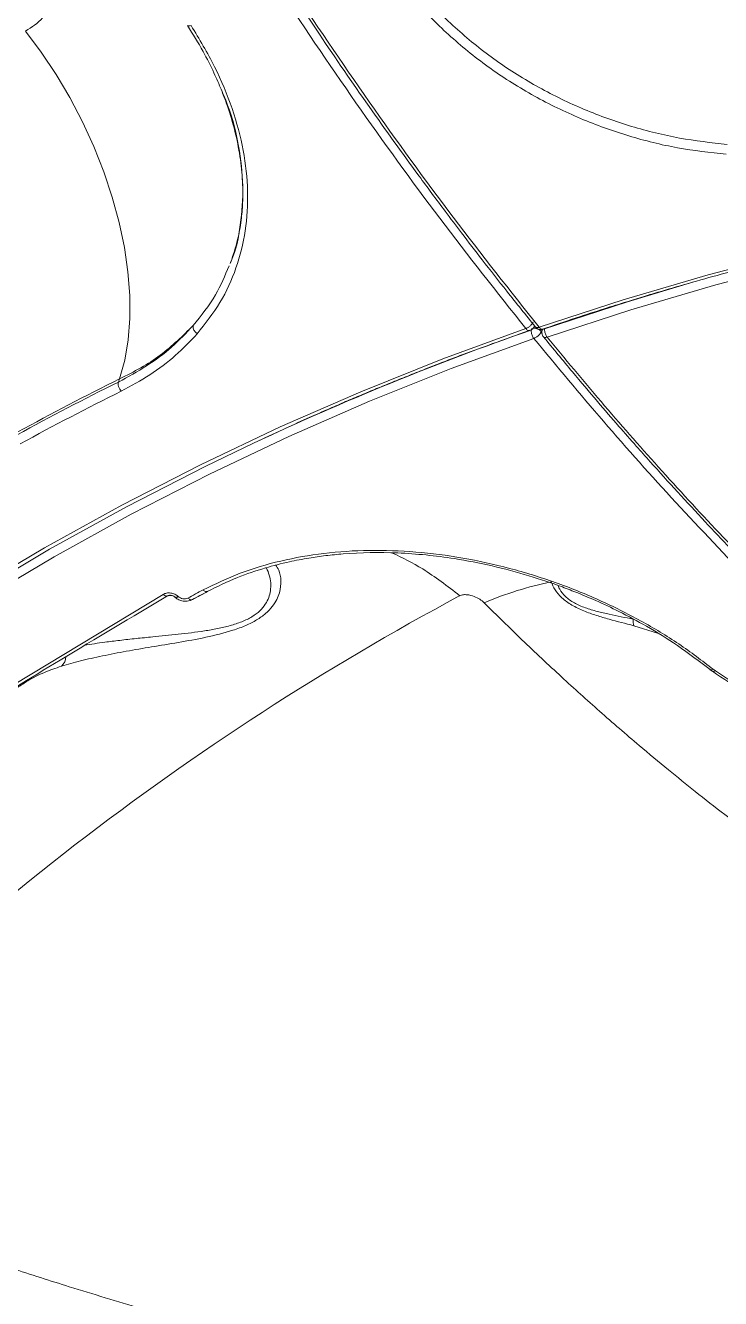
# Model space of a CAD drawing. Header units: millimetres. Extents: x -5609 to 5139, y -3980 to 3221.
# Drawn here: x 2203.7 to 2301.1, y 654.7 to 833 of the extents above; entities that cross this region are included whole.
import ezdxf

# ---------------------------------------------------------------- set-up
doc = ezdxf.new("R2010")
doc.units = ezdxf.units.MM
doc.layers.add('DIKOM_ОБЪЕКТ', color=7, linetype='Continuous')
doc.layers.add('DIKOM_РАЗМЕР_ОБЪЕКТА', color=7, linetype='Continuous')

# ---------------------------------------------------------------- blocks, each defined once
blk = doc.blocks.new('A$Cc336a1e3')
at = {"color": 7, "linetype": 'Continuous', "lineweight": 15}
for p, q in [((5052.68, 2072.82), (5052.56, 2072.57)), ((5095.95, 2063.21), (5096.16, 2063.02)), ((5096.33, 2063.34), (5096.3, 2063.26)), ((5037.08, 2056.41), (5036.92, 2055.96)), ((5049.46, 2026.67), (5049.43, 2026.65)), ((5015.61, 2009.61), (5043.18, 2026.23)), ((5043.79, 2026.03), (5043.87, 2026.05)), ((5044.79, 2025.87), (5044.81, 2025.86)), ((5045.28, 2025.94), (5045.3, 2025.93)), ((5047.3, 2025.51), (5049.43, 2026.65)), ((5119.77, 2015.73), (5120.12, 2015.48)), ((5120.12, 2015.48), (5120.14, 2015.46)), ((5120.51, 2015.55), (5120.26, 2015.74)), ((5120.55, 2015.53), (5120.51, 2015.55))]:
    blk.add_line(p, q, dxfattribs=at)
at = {"color": 8, "linetype": 'Continuous', "lineweight": 15}
for p, q in [((5096.28, 2063.32), (5096.16, 2063.02)), ((5049.43, 2026.65), (5049.41, 2026.64)), ((5109.12, 2021.85), (5112.45, 2020.81))]:
    blk.add_line(p, q, dxfattribs=at)
at = {"color": 7, "linetype": 'Continuous', "lineweight": 15, "flags": 128}
for points in [[(5037.08, 2056.41), (5037.8, 2059.02), (5038.27, 2061.86), (5038.51, 2064.88), (5038.5, 2068.07), (5038.24, 2071.39), (5037.75, 2074.81), (5037.02, 2078.31), (5036.06, 2081.85), (5034.88, 2085.4), (5033.49, 2088.93), (5031.9, 2092.39), (5030.13, 2095.78), (5028.19, 2099.04), (5026.1, 2102.16), (5023.89, 2105.09)], [(5359.29, 2067.58), (5346.5, 2071.05), (5333.69, 2074.17), (5320.85, 2076.92), (5308, 2079.31), (5295.15, 2081.33), (5282.3, 2082.98), (5269.47, 2084.27), (5256.66, 2085.19), (5243.87, 2085.74), (5231.13, 2085.92), (5218.43, 2085.73), (5205.79, 2085.17), (5193.22, 2084.24), (5180.71, 2082.94), (5168.28, 2081.28), (5155.95, 2079.25), (5143.7, 2076.85), (5131.57, 2074.09), (5119.54, 2070.96), (5107.64, 2067.48), (5095.86, 2063.64)], [(5359.62, 2066.19), (5346.87, 2069.65), (5334.09, 2072.76), (5321.3, 2075.5), (5308.49, 2077.88), (5295.67, 2079.89), (5282.87, 2081.55), (5270.07, 2082.83), (5257.3, 2083.74), (5244.55, 2084.29), (5231.85, 2084.47), (5219.19, 2084.28), (5206.59, 2083.72), (5194.05, 2082.8), (5181.58, 2081.5), (5169.19, 2079.84), (5156.89, 2077.82), (5144.69, 2075.43), (5132.58, 2072.67), (5120.6, 2069.56), (5108.73, 2066.09), (5096.98, 2062.26)], [(5094, 2063.45), (5082.37, 2059.21), (5070.89, 2054.61), (5059.57, 2049.67), (5048.4, 2044.38), (5037.4, 2038.74), (5026.57, 2032.77), (5015.92, 2026.46), (5005.46, 2019.83), (4995.19, 2012.86), (4985.13, 2005.58), (4975.27, 1997.97), (4965.62, 1990.06), (4956.2, 1981.84), (4947, 1973.31), (4938.04, 1964.49), (4929.32, 1955.38), (4920.83, 1945.99), (4912.6, 1936.32), (4904.63, 1926.38), (4896.91, 1916.17), (4889.46, 1905.7)], [(5095.12, 2062.07), (5083.53, 2057.84), (5072.09, 2053.26), (5060.79, 2048.33), (5049.66, 2043.05), (5038.69, 2037.44), (5027.89, 2031.48), (5017.28, 2025.19), (5006.85, 2018.57), (4996.61, 2011.63), (4986.58, 2004.37), (4976.75, 1996.79), (4967.13, 1988.9), (4957.74, 1980.7), (4948.57, 1972.2), (4939.63, 1963.41), (4930.94, 1954.33), (4922.48, 1944.96), (4914.27, 1935.32), (4906.32, 1925.41), (4898.63, 1915.23), (4891.2, 1904.79)], [(5055.94, 2047.44), (5049.05, 2044.13), (5038.06, 2038.5), (5027.24, 2032.54), (5016.6, 2026.23), (5006.15, 2019.6), (4995.89, 2012.64), (4985.84, 2005.36), (4975.99, 1997.77), (4966.35, 1989.86), (4956.94, 1981.64), (4947.75, 1973.13), (4938.79, 1964.32), (4930.07, 1955.21), (4921.6, 1945.83), (4913.38, 1936.17), (4905.41, 1926.23), (4897.7, 1916.03), (4890.26, 1905.57)]]:
    blk.add_lwpolyline(points, dxfattribs=at)
at = {"color": 8, "linetype": 'Continuous', "lineweight": 15, "flags": 128}
for points in [[(5047.09, 2105.89), (5046.95, 2105.85), (5046.83, 2105.82), (5046.72, 2105.83), (5046.64, 2105.85), (5046.59, 2105.89), (5046.58, 2105.9)], [(5117.56, 2069.98), (5108.24, 2067.21), (5096.47, 2063.38)], [(5045.28, 2025.94), (5045.16, 2025.88), (5045.05, 2025.84), (5044.95, 2025.83), (5044.86, 2025.83), (5044.8, 2025.86), (5044.78, 2025.88)], [(5045.3, 2025.93), (5045.18, 2025.86), (5045.07, 2025.82), (5044.97, 2025.81), (5044.88, 2025.82), (5044.82, 2025.85), (5044.8, 2025.86)], [(5120.51, 2015.55), (5120.4, 2015.49), (5120.3, 2015.45), (5120.21, 2015.45), (5120.13, 2015.47), (5120.11, 2015.48)]]:
    blk.add_lwpolyline(points, dxfattribs=at)
at = {"color": 7, "linetype": 'Continuous', "lineweight": 15}
for centre, radius, start, end in [((5048.48, 2063.7), 1.1, 171.3775, 242.5356), ((5220.34, 1686.43), 412.55, 116.3987, 118.619), ((5220.38, 1687.06), 412.33, 116.3935, 118.6305), ((5219.99, 1686.61), 410.91, 116.397, 118.6211), ((5227.89, 1690.96), 380.67, 118.0687, 118.4331), ((5107.09, 1980.89), 48.04, 101.4481, 113.2005), ((5268.45, 1683.06), 389.08, 118.1696, 137.1151), ((5234.85, 1678.97), 394.04, 118.0738, 118.4256)]:
    blk.add_arc(centre, radius, start, end, dxfattribs=at)
at = {"color": 8, "linetype": 'Continuous', "lineweight": 15}
for centre, radius, start, end in [((5226.47, 1684.03), 401.43, 109.1756, 115.1379), ((5027.88, 2017.48), 1.67, 308.563, 1.1036)]:
    blk.add_arc(centre, radius, start, end, dxfattribs=at)
at = {"color": 7, "linetype": 'Continuous', "lineweight": 15}
for points, knots in [([(5094, 2063.45), (5089.96, 2068.55), (5081.87, 2078.74), (5070.14, 2094.97), (5058.72, 2111.84), (5047.68, 2129.39), (5037.29, 2147.14), (5027.52, 2165.02), (5018.39, 2182.94), (5011.22, 2198.04), (5005.8, 2210.09), (5001.96, 2218.94), (4998.22, 2227.87), (4994.59, 2236.86), (4989.75, 2249.28), (4983.89, 2265.31), (4977.24, 2285.12), (4971.07, 2305.36), (4965.42, 2325.99), (4960.43, 2346.48), (4956.11, 2366.77), (4952.44, 2386.8), (4950.05, 2402.44), (4948.56, 2413.68), (4947.72, 2420.5), (4946.96, 2427.33), (4946.28, 2434.16), (4945.66, 2440.99), (4945.13, 2447.81), (4944.39, 2458.77), (4943.7, 2473.82), (4943.46, 2492.81), (4943.88, 2511.66), (4944.98, 2530.31), (4946.74, 2548.28), (4949.13, 2565.53), (4952.11, 2582.04), (4955, 2594.84), (4957.44, 2604.2), (4959.15, 2610.32), (4960.97, 2616.36), (4962.9, 2622.31), (4964.93, 2628.18), (4968.15, 2636.88), (4972.81, 2648.13), (4979.26, 2661.45), (4986.35, 2673.99), (4994.04, 2685.71), (5002.34, 2696.56), (5011.23, 2706.5), (5020.69, 2715.5), (5030.71, 2723.48), (5041.23, 2730.51), (5048.65, 2734.28), (5052.36, 2736.17)], [0, 0, 0, 0, 0.024819, 0.049681, 0.074585, 0.099531, 0.12452, 0.147881, 0.17128, 0.194715, 0.205777, 0.216847, 0.227925, 0.239011, 0.250106, 0.273561, 0.297359, 0.321499, 0.345981, 0.370806, 0.394284, 0.418061, 0.442135, 0.45031, 0.458518, 0.466761, 0.475037, 0.483347, 0.49169, 0.500068, 0.523695, 0.547624, 0.571855, 0.596389, 0.621225, 0.644678, 0.668395, 0.692375, 0.701869, 0.711403, 0.720978, 0.730593, 0.74025, 0.749946, 0.774408, 0.798991, 0.823695, 0.848519, 0.873464, 0.89853, 0.923716, 0.949023, 0.974451, 1, 1, 1, 1]), ([(5053.39, 2736.4), (5052.29, 2735.86), (5050.22, 2734.85), (5047.37, 2733.34), (5044.94, 2731.98), (5042.92, 2730.81), (5041.24, 2729.8), (5037.9, 2727.72), (5033.06, 2724.45), (5026.79, 2719.69), (5019.36, 2713.41), (5010.78, 2705.05), (5001.63, 2694.45), (4993.33, 2683.17), (4985.86, 2671.37), (4978.96, 2658.72), (4972.65, 2645.26), (4967.79, 2633.1), (4964.11, 2622.61), (4961.36, 2614.01), (4958.79, 2605.08), (4956.53, 2596.29), (4954.71, 2588.42), (4953.25, 2581.44), (4952.02, 2575.05), (4950.89, 2568.58), (4949.87, 2562.19), (4948.95, 2555.76), (4947.65, 2545.51), (4946.23, 2531.22), (4945.1, 2512.62), (4944.65, 2493.59), (4944.88, 2474.16), (4945.79, 2454.38), (4947.38, 2434.32), (4949.64, 2414.03), (4952.56, 2393.57), (4956.14, 2372.98), (4960.37, 2352.32), (4965.24, 2331.63), (4970.74, 2310.96), (4976.85, 2290.39), (4983.55, 2269.98), (4990.83, 2249.76), (4998.66, 2229.8), (5007.03, 2210.13), (5015.93, 2190.8), (5025.31, 2171.88), (5034.95, 2153.82), (5044.77, 2136.65), (5054.72, 2120.35), (5063.85, 2106.36), (5071.98, 2094.54), (5077.28, 2087.18), (5080.85, 2082.34), (5082.84, 2079.68), (5085.18, 2076.59), (5088.06, 2072.84), (5091.51, 2068.44), (5094.01, 2065.33), (5095.36, 2063.66)], [0, 0, 0, 0, 0.007503, 0.01409, 0.019751, 0.02447, 0.028255, 0.031661, 0.048311, 0.063409, 0.078506, 0.105463, 0.132418, 0.156923, 0.181475, 0.205997, 0.230499, 0.254999, 0.26872, 0.282467, 0.296519, 0.310681, 0.322778, 0.33184, 0.341485, 0.350613, 0.359602, 0.368586, 0.377568, 0.402065, 0.42656, 0.451055, 0.47555, 0.50008, 0.524608, 0.549102, 0.573596, 0.598089, 0.622582, 0.647079, 0.67163, 0.696132, 0.720624, 0.745117, 0.76961, 0.794103, 0.818616, 0.843158, 0.867653, 0.890513, 0.913375, 0.936236, 0.951325, 0.966243, 0.970025, 0.973883, 0.978712, 0.984684, 0.991785, 1, 1, 1, 1]), ([(5053.68, 2736.59), (5049.96, 2734.69), (5042.56, 2730.9), (5032.04, 2723.84), (5022.03, 2715.84), (5012.59, 2706.82), (5003.9, 2697.07), (4995.97, 2686.71), (4988.74, 2675.83), (4983.39, 2666.56), (4979.63, 2659.36), (4977.23, 2654.51), (4974.92, 2649.56), (4972.7, 2644.51), (4970.56, 2639.37), (4967.17, 2630.73), (4962.85, 2618.32), (4958.07, 2601.69), (4954.06, 2584.5), (4950.81, 2566.84), (4948.35, 2549.17), (4946.63, 2531.59), (4945.55, 2514.19), (4945.18, 2500.44), (4945.13, 2490.55), (4945.16, 2484.59), (4945.26, 2478.61), (4945.42, 2472.63), (4945.65, 2466.64), (4945.93, 2460.65), (4946.58, 2449.47), (4947.9, 2433.05), (4950.4, 2411.32), (4953.61, 2389.69), (4957.49, 2368.22), (4961.46, 2349.58), (4965.22, 2333.78), (4968.57, 2320.76), (4972.14, 2307.89), (4975.9, 2295.17), (4979.86, 2282.61), (4984.01, 2270.22), (4988.32, 2258.01), (4993.89, 2243.06), (5000.93, 2225.44), (5009.66, 2205.32), (5018.91, 2185.61), (5028.66, 2166.37), (5038.87, 2147.65), (5049.52, 2129.5), (5060.57, 2111.97), (5071.99, 2095.11), (5083.73, 2078.91), (5091.82, 2068.73), (5095.86, 2063.64)], [0, 0, 0, 0, 0.025552, 0.050984, 0.076294, 0.101484, 0.126553, 0.149842, 0.173026, 0.196104, 0.205143, 0.214165, 0.223171, 0.232161, 0.241134, 0.250092, 0.276443, 0.302491, 0.328238, 0.353682, 0.378823, 0.402016, 0.424946, 0.447612, 0.455186, 0.46273, 0.470244, 0.477729, 0.485183, 0.492607, 0.500002, 0.526532, 0.552719, 0.578564, 0.604068, 0.629229, 0.644782, 0.660202, 0.675488, 0.690641, 0.705659, 0.720545, 0.735296, 0.749914, 0.775113, 0.80027, 0.825384, 0.850456, 0.875486, 0.900474, 0.925419, 0.950322, 0.975182, 1, 1, 1, 1]), ([(5023.89, 2105.09), (5024.76, 2105.65), (5026.48, 2106.75), (5027.82, 2109.33), (5027.92, 2111.77), (5027.38, 2113.72), (5026.86, 2114.64), (5026.61, 2115.09)], [0, 0, 0, 0, 0.263271, 0.518657, 0.763108, 0.882397, 1, 1, 1, 1]), ([(5122.06, 2087.85), (5119.8, 2088.1), (5115.27, 2088.6), (5108.39, 2090.32), (5101.63, 2092.74), (5095.11, 2095.9), (5088.99, 2099.74), (5083.41, 2104.22), (5078.41, 2109.23), (5075.73, 2112.95), (5074.39, 2114.82)], [0, 0, 0, 0, 0.124823, 0.249217, 0.374556, 0.498948, 0.624295, 0.749047, 0.873925, 1, 1, 1, 1]), ([(5122.19, 2089.24), (5119.97, 2089.48), (5115.53, 2089.97), (5108.78, 2091.65), (5102.16, 2094.01), (5095.77, 2097.1), (5089.78, 2100.85), (5084.31, 2105.23), (5079.42, 2110.14), (5076.8, 2113.77), (5075.48, 2115.6)], [0, 0, 0, 0, 0.124996, 0.249511, 0.374923, 0.499323, 0.624627, 0.749297, 0.874059, 1, 1, 1, 1]), ([(5046.61, 2105.87), (5047.35, 2104.67), (5048.71, 2102.48), (5050.23, 2099.46), (5051.28, 2097.05), (5052.26, 2094.48), (5053.18, 2091.51), (5053.93, 2087.98), (5054.34, 2084.44), (5054.37, 2081.32), (5054.13, 2078.43), (5053.62, 2075.64), (5053, 2073.78), (5052.66, 2072.74)], [0, 0, 0, 0, 0.106491, 0.193813, 0.262669, 0.314819, 0.415667, 0.519154, 0.622397, 0.728009, 0.801424, 0.889296, 1, 1, 1, 1]), ([(5047.09, 2105.89), (5048.25, 2103.97), (5050.56, 2100.14), (5052.98, 2094.24), (5054.55, 2088.38), (5055.17, 2082.62), (5054.84, 2077.09), (5053.53, 2071.88), (5051.33, 2067), (5049.09, 2064.16), (5047.97, 2062.73)], [0, 0, 0, 0, 0.125123, 0.249774, 0.375243, 0.499699, 0.625034, 0.749553, 0.874298, 1, 1, 1, 1]), ([(5096.32, 2063.35), (5097.89, 2063.88), (5100.77, 2064.86), (5104.72, 2066.14), (5107.9, 2067.13), (5110.5, 2067.93), (5115.08, 2069.3), (5124.36, 2071.93), (5137.95, 2075.31), (5153.6, 2078.54), (5169.76, 2081.26), (5187.05, 2083.44), (5205.47, 2084.96), (5225.73, 2085.75), (5247.82, 2085.54), (5271.73, 2084.01), (5293, 2081.52), (5311.57, 2078.53), (5323.67, 2076.15), (5331.98, 2074.32), (5336.38, 2073.32), (5340.25, 2072.39), (5344.03, 2071.46), (5348.2, 2070.39), (5353.47, 2068.99), (5357.35, 2067.9), (5359.47, 2067.3)], [0, 0, 0, 0, 0.019188, 0.035162, 0.047913, 0.057571, 0.066531, 0.103036, 0.168829, 0.227573, 0.286318, 0.356251, 0.426185, 0.49612, 0.585125, 0.67413, 0.763137, 0.821885, 0.880633, 0.897867, 0.914468, 0.929658, 0.941078, 0.956617, 0.976264, 1, 1, 1, 1]), ([(5094, 2063.45), (5094, 2063.46), (5094.01, 2063.46), (5094.12, 2063.5), (5094.33, 2063.61), (5094.64, 2063.84), (5094.9, 2064.12), (5095, 2064.3), (5095.04, 2064.4)], [0, 0, 0, 0, 0.004042, 0.036009, 0.250417, 0.500327, 0.750164, 1, 1, 1, 1]), ([(5047.39, 2063.87), (5046.42, 2062.84), (5044.47, 2060.8), (5040.95, 2058.15), (5038.26, 2056.69), (5036.92, 2055.96)], [0, 0, 0, 0, 0.334017, 0.665977, 1, 1, 1, 1]), ([(5037.08, 2056.41), (5038.09, 2056.91), (5040.1, 2057.91), (5043.73, 2060.27), (5045.93, 2062.43), (5047.39, 2063.87)], [0, 0, 0, 0, 0.25195, 0.50329, 1, 1, 1, 1]), ([(5047.97, 2062.73), (5046.98, 2061.68), (5044.99, 2059.6), (5041.41, 2056.9), (5038.68, 2055.42), (5037.31, 2054.68)], [0, 0, 0, 0, 0.333964, 0.666104, 1, 1, 1, 1]), ([(5055.94, 2047.44), (5057.28, 2048.07), (5059.73, 2049.21), (5063.07, 2050.74), (5065.82, 2051.95), (5068.19, 2052.98), (5070.39, 2053.91), (5072.55, 2054.82), (5074.8, 2055.74), (5077.13, 2056.68), (5079.55, 2057.65), (5082.23, 2058.69), (5085.48, 2059.93), (5089.64, 2061.46), (5092.74, 2062.56), (5094.46, 2063.16)], [0, 0, 0, 0, 0.108478, 0.197598, 0.267407, 0.32576, 0.383019, 0.439233, 0.494414, 0.557604, 0.619539, 0.681925, 0.763584, 0.869636, 1, 1, 1, 1]), ([(5094.61, 2063.19), (5094.57, 2063.18), (5094.47, 2063.15), (5094.32, 2063.19), (5094.15, 2063.28), (5094.05, 2063.4), (5094, 2063.45)], [0, 0, 0, 0, 0.246852, 0.499969, 0.738573, 1, 1, 1, 1]), ([(5094.58, 2063.19), (5094.61, 2063.2), (5094.76, 2063.23), (5094.98, 2063.42), (5095.16, 2063.63), (5095.18, 2063.76), (5095.19, 2063.77)], [0, 0, 0, 0, 0.110726, 0.531579, 0.972553, 1, 1, 1, 1]), ([(5094.87, 2062.51), (5094.84, 2062.59), (5094.79, 2062.76), (5094.75, 2063.01), (5094.76, 2063.25), (5094.8, 2063.37), (5094.81, 2063.43)], [0, 0, 0, 0, 0.249973, 0.500007, 0.76141, 1, 1, 1, 1]), ([(5094.81, 2063.43), (5094.9, 2063.46), (5095.08, 2063.5), (5095.39, 2063.47), (5095.69, 2063.38), (5095.87, 2063.27), (5095.95, 2063.21)], [0, 0, 0, 0, 0.250018, 0.500034, 0.75008, 1, 1, 1, 1]), ([(5095.12, 2062.07), (5095.07, 2062.14), (5094.98, 2062.27), (5094.91, 2062.43), (5094.87, 2062.51)], [0, 0, 0, 0, 0.499898, 1, 1, 1, 1]), ([(5096.16, 2063.02), (5096.12, 2062.92), (5096.03, 2062.74), (5095.76, 2062.45), (5095.5, 2062.25), (5095.29, 2062.14), (5095.19, 2062.1), (5095.14, 2062.08), (5095.13, 2062.07), (5095.12, 2062.07), (5095.12, 2062.07)], [0, 0, 0, 0, 0.249629, 0.499272, 0.748935, 0.874378, 0.963301, 0.988066, 0.995605, 1, 1, 1, 1]), ([(5095.34, 2063.68), (5095.35, 2063.68), (5095.41, 2063.58), (5095.6, 2063.44), (5095.92, 2063.31), (5096.23, 2063.29), (5096.4, 2063.36), (5096.46, 2063.39)], [0, 0, 0, 0, 0.018515, 0.271267, 0.550641, 0.845885, 1, 1, 1, 1]), ([(5095.86, 2063.64), (5095.91, 2063.58), (5096.01, 2063.47), (5096.18, 2063.37), (5096.34, 2063.33), (5096.43, 2063.36), (5096.47, 2063.38)], [0, 0, 0, 0, 0.261428, 0.499981, 0.753179, 1, 1, 1, 1]), ([(5096.31, 2063.29), (5096.3, 2063.27), (5096.28, 2063.22), (5096.26, 2063.14), (5096.25, 2063.07), (5096.25, 2063.03), (5096.24, 2063), (5096.24, 2062.97), (5096.24, 2062.96), (5096.24, 2062.94), (5096.24, 2062.94), (5096.24, 2062.93), (5096.24, 2062.92), (5096.24, 2062.92)], [0, 0, 0, 0, 0.184109, 0.432264, 0.601915, 0.71959, 0.80217, 0.860332, 0.901209, 0.930176, 0.950683, 0.965085, 1, 1, 1, 1]), ([(5096.24, 2062.92), (5096.24, 2062.91), (5096.24, 2062.88), (5096.25, 2062.81), (5096.27, 2062.67), (5096.33, 2062.49), (5096.42, 2062.37), (5096.47, 2062.3)], [0, 0, 0, 0, 0.022414, 0.13958, 0.335342, 0.636492, 1, 1, 1, 1]), ([(5096.74, 2062.69), (5096.77, 2062.61), (5096.84, 2062.45), (5096.94, 2062.32), (5096.98, 2062.26)], [0, 0, 0, 0, 0.499775, 1, 1, 1, 1]), ([(5096.48, 2062.28), (5097.83, 2060.64), (5100.34, 2057.59), (5103.87, 2053.43), (5106.86, 2049.97), (5109.31, 2047.17), (5113.32, 2042.67), (5118.89, 2036.6), (5126.22, 2028.96), (5132.71, 2022.5), (5138.56, 2016.91), (5143.84, 2012.03), (5149.23, 2007.23), (5154.39, 2002.8), (5159.27, 1998.75), (5163.98, 1994.97), (5168.85, 1991.2), (5173.8, 1987.51), (5178.71, 1984), (5183.58, 1980.64), (5188.44, 1977.42), (5196.14, 1972.53), (5206.69, 1966.38), (5219.66, 1959.79), (5232.19, 1954.32), (5244.25, 1949.89), (5256.22, 1946.33), (5268.1, 1943.64), (5279.57, 1941.88), (5290.63, 1940.98), (5301.26, 1940.88), (5310.52, 1941.47), (5318.42, 1942.48), (5323.39, 1943.37), (5326.71, 1944.08), (5328.51, 1944.48), (5329.77, 1944.78), (5330.41, 1944.94)], [0, 0, 0, 0, 0.018279, 0.03409, 0.047393, 0.058163, 0.066759, 0.100533, 0.131376, 0.162219, 0.18425, 0.206329, 0.229452, 0.252492, 0.271417, 0.290827, 0.311554, 0.332187, 0.352492, 0.372549, 0.392629, 0.41272, 0.467831, 0.522914, 0.572994, 0.623074, 0.673158, 0.723252, 0.77346, 0.820236, 0.866987, 0.91374, 0.9446, 0.97491, 0.982586, 0.991069, 1, 1, 1, 1]), ([(5037.31, 2054.68), (5037.23, 2054.77), (5037.08, 2054.96), (5036.93, 2055.33), (5036.86, 2055.69), (5036.9, 2055.87), (5036.92, 2055.96)], [0, 0, 0, 0, 0.240657, 0.499988, 0.75939, 1, 1, 1, 1]), ([(5048.78, 2026.86), (5050.48, 2027.68), (5053.87, 2029.32), (5059.6, 2031), (5065.67, 2032.08), (5072.02, 2032.49), (5078.57, 2032.26), (5085.18, 2031.41), (5091.75, 2029.96), (5098.17, 2027.97), (5104.34, 2025.5), (5110.15, 2022.59), (5115.55, 2019.34), (5118.69, 2016.94), (5120.26, 2015.74)], [0, 0, 0, 0, 0.08342, 0.166602, 0.249542, 0.333042, 0.416017, 0.499512, 0.582696, 0.665942, 0.749583, 0.832833, 0.91629, 1, 1, 1, 1]), ([(5049.34, 2026.62), (5050.74, 2027.31), (5053.32, 2028.58), (5057.24, 2029.9), (5060.61, 2030.77), (5063.45, 2031.31), (5065.97, 2031.67), (5070.06, 2032.08), (5076.06, 2032.18), (5083.11, 2031.47), (5089.26, 2030.28), (5094.32, 2028.93), (5098.31, 2027.59), (5101.42, 2026.38), (5104.08, 2025.26), (5107.32, 2023.73), (5111.18, 2021.66), (5115.55, 2018.97), (5118.32, 2016.85), (5119.81, 2015.7)], [0, 0, 0, 0, 0.070104, 0.129604, 0.178437, 0.216935, 0.24913, 0.281941, 0.382376, 0.483852, 0.551714, 0.618699, 0.681266, 0.710655, 0.745888, 0.792228, 0.849811, 0.919197, 1, 1, 1, 1]), ([(5049.41, 2026.64), (5049.37, 2026.63), (5049.27, 2026.6), (5049.11, 2026.63), (5048.94, 2026.72), (5048.83, 2026.81), (5048.78, 2026.86)], [0, 0, 0, 0, 0.254388, 0.511245, 0.762122, 1, 1, 1, 1]), ([(5097.56, 2027.97), (5097.71, 2027.6), (5098.03, 2026.85), (5098.98, 2025.72), (5100.4, 2024.7), (5102.1, 2023.9), (5103.88, 2023.27), (5106.25, 2022.58), (5107.97, 2022.14), (5109.12, 2021.85)], [0, 0, 0, 0, 0.126586, 0.253646, 0.380427, 0.506326, 0.631065, 0.754544, 1, 1, 1, 1]), ([(5016.22, 2009.38), (5020.4, 2011.94), (5029.62, 2017.6), (5038.79, 2023.03), (5043.8, 2026.01)], [0, 0, 0, 0, 0.452484, 1, 1, 1, 1]), ([(5043.18, 2026.23), (5043.34, 2026.3), (5043.65, 2026.44), (5044.24, 2026.44), (5044.72, 2026.3), (5045.07, 2026.12), (5045.21, 2026), (5045.28, 2025.94)], [0, 0, 0, 0, 0.24957, 0.499157, 0.748789, 0.874527, 1, 1, 1, 1]), ([(5043.88, 2026.05), (5043.89, 2026.05), (5043.92, 2026.07), (5044, 2026.09), (5044.1, 2026.1), (5044.23, 2026.1), (5044.37, 2026.08), (5044.52, 2026.04), (5044.67, 2025.97), (5044.74, 2025.91), (5044.78, 2025.88)], [0, 0, 0, 0, 0.102287, 0.20987, 0.324252, 0.445547, 0.573794, 0.709419, 0.851139, 1, 1, 1, 1]), ([(5044.8, 2025.86), (5044.94, 2025.75), (5045.24, 2025.52), (5045.85, 2025.3), (5046.44, 2025.25), (5046.94, 2025.34), (5047.17, 2025.45), (5047.3, 2025.51)], [0, 0, 0, 0, 0.199208, 0.429381, 0.694831, 0.842541, 1, 1, 1, 1]), ([(5046.64, 2025.71), (5046.54, 2025.67), (5046.34, 2025.59), (5045.96, 2025.6), (5045.58, 2025.71), (5045.39, 2025.85), (5045.3, 2025.93)], [0, 0, 0, 0, 0.249865, 0.499787, 0.749781, 1, 1, 1, 1]), ([(5047.28, 2025.5), (5047.24, 2025.48), (5047.14, 2025.46), (5046.98, 2025.49), (5046.81, 2025.57), (5046.7, 2025.67), (5046.64, 2025.71)], [0, 0, 0, 0, 0.254329, 0.511319, 0.762298, 1, 1, 1, 1]), ([(5088.17, 2025.04), (5087.97, 2025.22), (5087.57, 2025.57), (5086.75, 2025.98), (5085.94, 2026.19), (5085.33, 2026.2), (5084.99, 2026.15), (5084.84, 2026.08), (5084.77, 2026.05)], [0, 0, 0, 0, 0.237314, 0.47523, 0.72571, 0.858783, 0.931773, 1, 1, 1, 1]), ([(5109.03, 2022.78), (5109.02, 2022.59), (5109.01, 2022.22), (5109.09, 2021.98), (5109.12, 2021.85)], [0, 0, 0, 0, 0.500125, 1, 1, 1, 1]), ([(5109.03, 2022.78), (5109.03, 2022.78), (5109.03, 2022.78), (5109.03, 2022.78), (5109.03, 2022.78), (5109.03, 2022.79)], [0, 0, 0, 0, 0.211562, 0.438297, 1, 1, 1, 1]), ([(5120.15, 2015.46), (5121.67, 2014.44), (5124.4, 2012.62), (5128.02, 2010.26), (5130.84, 2008.45), (5133.18, 2006.96), (5137.6, 2004.18), (5143.2, 2000.76), (5149.8, 1996.86), (5154, 1994.44), (5157.09, 1992.7), (5159.43, 1991.4), (5162.39, 1989.77), (5165.99, 1987.82), (5168.59, 1986.46), (5170, 1985.72)], [0, 0, 0, 0, 0.091557, 0.164215, 0.217964, 0.261239, 0.305429, 0.48375, 0.597418, 0.702124, 0.736576, 0.783425, 0.842907, 0.915073, 1, 1, 1, 1]), ([(5120.55, 2015.53), (5122.8, 2014.02), (5127.4, 2010.96), (5134.43, 2006.46), (5141.6, 2002.02), (5148.82, 1997.7), (5155.91, 1993.62), (5163.11, 1989.61), (5167.9, 1987.07), (5170.4, 1985.75)], [0, 0, 0, 0, 0.135727, 0.276762, 0.423101, 0.56665, 0.710892, 0.849207, 1, 1, 1, 1]), ([(4984.9, 1945.39), (4987.94, 1944.19), (4994.16, 1941.73), (5003.31, 1938.32), (5012.62, 1935), (5021.46, 1932.02), (5030.71, 1929.06), (5039.78, 1926.33), (5049.12, 1923.7), (5057.52, 1921.5), (5065.07, 1919.65), (5071.74, 1918.12), (5078.25, 1916.72), (5084.7, 1915.43), (5091.21, 1914.23), (5098, 1913.08), (5105.11, 1912), (5112.52, 1911.02), (5119.76, 1910.2), (5128.93, 1909.34), (5139.81, 1908.64), (5152.31, 1908.33), (5164.42, 1908.53), (5176.13, 1909.24), (5188.41, 1910.58), (5201.06, 1912.69), (5213.86, 1915.78), (5225.88, 1919.6), (5233.18, 1922.8), (5236.82, 1924.39)], [0, 0, 0, 0, 0.030637, 0.062753, 0.092642, 0.125146, 0.152796, 0.18737, 0.218474, 0.249606, 0.274966, 0.297883, 0.320132, 0.344341, 0.367093, 0.39061, 0.418357, 0.445415, 0.473262, 0.5, 0.550099, 0.599906, 0.649621, 0.699395, 0.749371, 0.812175, 0.874747, 0.937631, 1, 1, 1, 1])]:
    blk.add_open_spline(points, degree=3, knots=knots, dxfattribs=at)
at = {"color": 8, "linetype": 'Continuous', "lineweight": 15}
for points, knots in [([(5051.31, 2096.91), (5051.63, 2096.19), (5052.78, 2093.55), (5053.85, 2088.99), (5054.52, 2083.35), (5054.08, 2077.97), (5053.43, 2074.44), (5052.69, 2072.84), (5052.68, 2072.82)], [0, 0, 0, 0, 0.085805, 0.314294, 0.541013, 0.769431, 0.996469, 1, 1, 1, 1]), ([(5052.41, 2072.25), (5051.84, 2070.86), (5050.59, 2067.85), (5048.51, 2065.26), (5047.39, 2063.87)], [0, 0, 0, 0, 0.4615, 1, 1, 1, 1]), ([(5095.37, 2063.67), (5095.37, 2063.66), (5095.4, 2063.6), (5095.53, 2063.58), (5095.7, 2063.59), (5095.79, 2063.62), (5095.84, 2063.63), (5095.85, 2063.64), (5095.86, 2063.64), (5095.86, 2063.64)], [0, 0, 0, 0, 0.076528, 0.536925, 0.768314, 0.933615, 0.979183, 0.992568, 1, 1, 1, 1]), ([(5096.63, 2063.43), (5096.63, 2063.36), (5096.62, 2063.2), (5096.66, 2062.94), (5096.71, 2062.78), (5096.74, 2062.69)], [0, 0, 0, 0, 0.343228, 0.671643, 1, 1, 1, 1]), ([(5340.27, 1947.84), (5337.51, 1946.9), (5331.19, 1944.76), (5322.16, 1942.77), (5313.34, 1941.4), (5307.51, 1940.85), (5303.53, 1940.61), (5301.45, 1940.52), (5299.36, 1940.45), (5297.26, 1940.42), (5295.14, 1940.42), (5291.16, 1940.48), (5285.14, 1940.76), (5276.9, 1941.59), (5268.18, 1942.93), (5259.38, 1944.78), (5250.54, 1947.1), (5244.07, 1949.14), (5239.75, 1950.63), (5237.69, 1951.37), (5235.62, 1952.13), (5233.54, 1952.93), (5231.43, 1953.76), (5229.3, 1954.62), (5226.38, 1955.84), (5222.55, 1957.52), (5217.7, 1959.77), (5212.5, 1962.32), (5206.97, 1965.21), (5201.09, 1968.46), (5195.17, 1971.95), (5189.22, 1975.64), (5183.35, 1979.48), (5177.4, 1983.57), (5171.46, 1987.86), (5165.54, 1992.34), (5157.67, 1998.55), (5147.98, 2006.71), (5136.62, 2017.07), (5125.64, 2027.82), (5115.08, 2038.93), (5104.91, 2050.28), (5098.36, 2058.17), (5095.12, 2062.07)], [0, 0, 0, 0, 0.038018, 0.087168, 0.120054, 0.153293, 0.162057, 0.170846, 0.179659, 0.188496, 0.197358, 0.206243, 0.238419, 0.272182, 0.307531, 0.344466, 0.378283, 0.413328, 0.421365, 0.429463, 0.437624, 0.445846, 0.45413, 0.462477, 0.470885, 0.488561, 0.507556, 0.527869, 0.549501, 0.572453, 0.596722, 0.618911, 0.642254, 0.665597, 0.68894, 0.712283, 0.735625, 0.782296, 0.827924, 0.872508, 0.916048, 0.958546, 1, 1, 1, 1]), ([(5096.98, 2062.26), (5096.98, 2062.26), (5096.97, 2062.25), (5096.87, 2062.22), (5096.69, 2062.19), (5096.52, 2062.22), (5096.49, 2062.28), (5096.49, 2062.29)], [0, 0, 0, 0, 0.007884, 0.067979, 0.462811, 0.924373, 1, 1, 1, 1]), ([(5096.98, 2062.26), (5099.49, 2059.23), (5104.64, 2053.02), (5112.67, 2043.88), (5121.18, 2034.65), (5128.44, 2027.2), (5134.29, 2021.45), (5138.59, 2017.34), (5142.99, 2013.25), (5147.48, 2009.19), (5152.07, 2005.17), (5156.76, 2001.2), (5163.05, 1996.05), (5170.92, 1989.93), (5180.37, 1983.09), (5189.9, 1976.7), (5199.11, 1971.03), (5207.94, 1966.04), (5214.28, 1962.76), (5218.48, 1960.7), (5220.62, 1959.69), (5222.75, 1958.7), (5224.86, 1957.74), (5226.97, 1956.82), (5231.92, 1954.69), (5239.59, 1951.69), (5249.79, 1948.31), (5259.52, 1945.65), (5268.43, 1943.73), (5276.56, 1942.4), (5282.2, 1941.75), (5285.89, 1941.43), (5287.74, 1941.3), (5289.56, 1941.19), (5291.36, 1941.1), (5293.13, 1941.03), (5298.68, 1940.89), (5307.83, 1941.15), (5319.79, 1942.48), (5327.25, 1944.23), (5330.69, 1945.03)], [0, 0, 0, 0, 0.033937, 0.069536, 0.106795, 0.145717, 0.163733, 0.182084, 0.20077, 0.219791, 0.239147, 0.258838, 0.278864, 0.318032, 0.357201, 0.396369, 0.436089, 0.471162, 0.505527, 0.51441, 0.523244, 0.53203, 0.540767, 0.549455, 0.558095, 0.602312, 0.644857, 0.685728, 0.724925, 0.758035, 0.789848, 0.797967, 0.805996, 0.813937, 0.821789, 0.829551, 0.837225, 0.894898, 0.951588, 1, 1, 1, 1]), ([(5084.77, 2026.05), (5083.03, 2027.38), (5079.88, 2029.8), (5076.74, 2031.33), (5075.33, 2032.01)], [0, 0, 0, 0, 0.553775, 1, 1, 1, 1]), ([(5028.92, 2016.17), (5029.8, 2016.42), (5031.54, 2016.93), (5034.64, 2017.62), (5037.98, 2018.27), (5041.56, 2018.88), (5045.3, 2019.49), (5049.15, 2020.18), (5052.06, 2020.89), (5053.88, 2021.52), (5055.04, 2021.98), (5056.33, 2022.64), (5057.59, 2023.55), (5058.51, 2024.53), (5059.13, 2025.52), (5059.62, 2026.77), (5059.75, 2028.21), (5059.51, 2029.53), (5059.1, 2030.12), (5058.94, 2030.36)], [0, 0, 0, 0, 0.077712, 0.155332, 0.233643, 0.311693, 0.39051, 0.469779, 0.549547, 0.570582, 0.590935, 0.63037, 0.669761, 0.711082, 0.751007, 0.79099, 0.869829, 0.948578, 1, 1, 1, 1]), ([(5057.61, 2029.96), (5057.63, 2029.94), (5057.82, 2029.64), (5058.06, 2028.94), (5058.29, 2027.88), (5058.26, 2026.81), (5058.01, 2025.79), (5057.55, 2024.84), (5056.79, 2023.92), (5055.67, 2023.08), (5054.23, 2022.37), (5052.57, 2021.83), (5050.8, 2021.42), (5048.36, 2021), (5045.28, 2020.64), (5042.09, 2020.32), (5039.37, 2020.05), (5037.13, 2019.8), (5034.66, 2019.5), (5033.08, 2019.25), (5032.14, 2019.1)], [0, 0, 0, 0, 0.004173, 0.06641, 0.127333, 0.187263, 0.232672, 0.277347, 0.321799, 0.365686, 0.409493, 0.454071, 0.498759, 0.544162, 0.635613, 0.727719, 0.788937, 0.852278, 0.911984, 1, 1, 1, 1]), ([(5109.03, 2022.78), (5108.48, 2022.88), (5107.38, 2023.09), (5105.7, 2023.43), (5104.01, 2023.82), (5102.6, 2024.24), (5101.53, 2024.66), (5100.53, 2025.15), (5099.46, 2025.91), (5098.83, 2026.77), (5098.58, 2027.29), (5098.52, 2027.46), (5098.52, 2027.46)], [0, 0, 0, 0, 0.137096, 0.272859, 0.407715, 0.541284, 0.60959, 0.672919, 0.80279, 0.934581, 0.999022, 1, 1, 1, 1]), ([(5043.18, 2026.23), (5043.27, 2026.17), (5043.44, 2026.03), (5043.67, 2025.97), (5043.76, 2026.01), (5043.79, 2026.03)], [0, 0, 0, 0, 0.394913, 0.82099, 1, 1, 1, 1]), ([(5219.67, 1951.38), (5219.29, 1951.42), (5216.56, 1951.69), (5211.41, 1952.55), (5204.27, 1953.98), (5197.04, 1955.83), (5189.9, 1958), (5182.74, 1960.51), (5175.68, 1963.33), (5168.57, 1966.5), (5162.46, 1969.49), (5157.25, 1972.24), (5153.08, 1974.55), (5149.77, 1976.47), (5147.38, 1977.91), (5145.76, 1978.9), (5144.07, 1979.94), (5142.33, 1981.04), (5140.53, 1982.19), (5138.01, 1983.84), (5134.64, 1986.1), (5130.52, 1988.98), (5126.21, 1992.11), (5121.97, 1995.31), (5117.85, 1998.52), (5113.85, 2001.75), (5109.39, 2005.47), (5104.39, 2009.79), (5098.91, 2014.73), (5093.52, 2019.78), (5089.93, 2023.31), (5088.17, 2025.04)], [0, 0, 0, 0, 0.00895, 0.064119, 0.119722, 0.174305, 0.230183, 0.28281, 0.336997, 0.390039, 0.443556, 0.474623, 0.507397, 0.537449, 0.549184, 0.561369, 0.574004, 0.58709, 0.600625, 0.614611, 0.643891, 0.676746, 0.707765, 0.741549, 0.772962, 0.801424, 0.832582, 0.875114, 0.916082, 0.958907, 1, 1, 1, 1]), ([(5022.79, 2013.19), (5023.27, 2013.52), (5024.46, 2014.33), (5026.51, 2015.34), (5028.13, 2015.9), (5028.92, 2016.17)], [0, 0, 0, 0, 0.250892, 0.629985, 1, 1, 1, 1]), ([(5120.26, 2015.74), (5120.18, 2015.71), (5120.03, 2015.65), (5119.87, 2015.66), (5119.8, 2015.72), (5119.78, 2015.74)], [0, 0, 0, 0, 0.374969, 0.769585, 1, 1, 1, 1]), ([(5120.55, 2015.53), (5120.48, 2015.49), (5120.33, 2015.42), (5120.19, 2015.41), (5120.16, 2015.46), (5120.15, 2015.46)], [0, 0, 0, 0, 0.462841, 0.956487, 1, 1, 1, 1])]:
    blk.add_open_spline(points, degree=3, knots=knots, dxfattribs=at)

msp = doc.modelspace()

# ---------------------------------------------------------------- linework, layer by layer
at = {"layer": 'DIKOM_РАЗМЕР_ОБЪЕКТА'}
msp.add_circle((2594.5, 436), 1052.678, dxfattribs=at)

# ---------------------------------------------------------------- block references
at = {"layer": 'DIKOM_ОБЪЕКТ'}
msp.add_blockref('A$Cc336a1e3', (-2820.166, -1272.903), dxfattribs=at)

doc.saveas('drawing.dxf')
